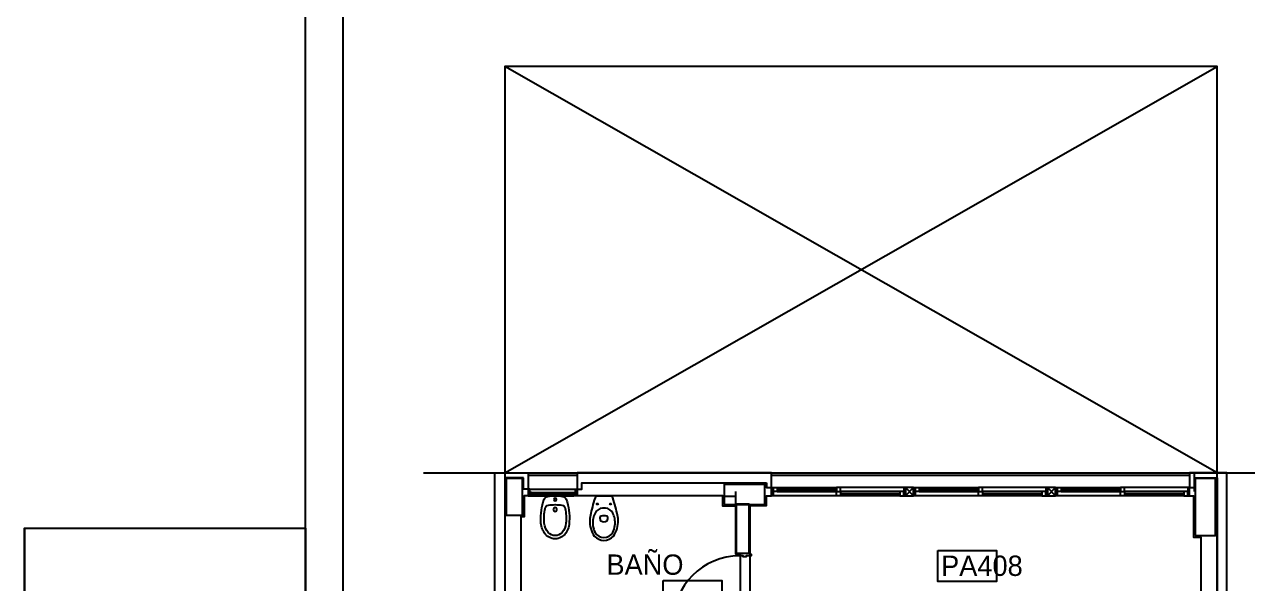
# Model space of a CAD drawing. Header units: millimetres. Extents: x 1473.7 to 1568.7, y 1808.4 to 1881.8.
# Drawn here: x 1473.68 to 1488.71, y 1837.14 to 1844.02 of the extents above; entities that cross this region are included whole.
import ezdxf

# ---------------------------------------------------------------- set-up
doc = ezdxf.new("R2010")
doc.units = ezdxf.units.MM
doc.layers.get('0').update_dxf_attribs({"linetype": 'CONTINUOUS'})
for name, color, linetype in [('0-EQUIPA FIJO', 9, 'CONTINUOUS'), ('0000-TEXTO', 7, 'CONTINUOUS'), ('03', 3, 'CONTINUOUS'), ('10-CARP-HOJA-PUER', 4, 'CONTINUOUS'), ('10-CARP-MARC', 2, 'CONTINUOUS'), ('10-CARP-SLIA', 14, 'CONTINUOUS'), ('AR - CARPINTERIA 1', 1, 'CONTINUOUS'), ('AR - LADRILLO VISTO', 3, 'CONTINUOUS'), ('AR - PROYECCION 1', 2, 'CONTINUOUS'), ('AR - REVOQUE', 8, 'CONTINUOUS'), ('AR - VISTA 1', 8, 'CONTINUOUS'), ('ES - LINEA OFICIAL', 6, 'CONTINUOUS'), ('ES-COLUMNAS', 5, 'CONTINUOUS'), ('ES-TABIQUES', 5, 'CONTINUOUS'), ('MURO', 7, 'CONTINUOUS'), ('SANITARIO', 2, 'CONTINUOUS'), ('TEXTO', 7, 'CONTINUOUS')]:
    doc.layers.add(name, color=color, linetype=linetype)

# ---------------------------------------------------------------- blocks, each defined once
blk = doc.blocks.new('Puerta 86')
at = {"layer": '10-CARP-HOJA-PUER', "linetype": 'CONTINUOUS'}
blk.add_lwpolyline([(0.02, 0.13), (0.06, 0.13), (0.06, 0.95), (0.02, 0.95), (0.02, 0.13)], dxfattribs=at)
at = {"layer": '10-CARP-MARC', "linetype": 'CONTINUOUS'}
for points in [[(0, 0), (0, -0.01), (0.02, -0.01), (0.02, 0.05), (0.03, 0.05), (0.03, 0.09), (0.02, 0.09), (0.02, 0.13), (0, 0.13), (0, 0.12)], [(0.86, 0), (0.86, -0.01), (0.84, -0.01), (0.84, 0.05), (0.83, 0.05), (0.83, 0.09), (0.84, 0.09), (0.84, 0.13), (0.86, 0.13), (0.86, 0.12)]]:
    blk.add_lwpolyline(points, dxfattribs=at)
at = {"layer": '10-CARP-SLIA', "linetype": 'CONTINUOUS'}
for p, q in [((0, 0.12), (0.86, 0.12)), ((0, 0), (0.86, 0))]:
    blk.add_line(p, q, dxfattribs=at)
blk.add_arc((0.02, 0.13), 0.82, 0, 90, dxfattribs=at)
blk = doc.blocks.new('BIDE')
at = {"linetype": 'ByBlock'}
for centre, radius in [((0, 0.17), 0.023), ((0, 0.047), 0.0175)]:
    blk.add_circle(centre, radius, dxfattribs=at)
for centre, radius, start, end in [((0.077, 0.319), 0.251477, 145.459909, 180), ((0.077, 0.319), 0.210808, 140.334774, 174.7776), ((0, 0.372), 0.158, 34.540091, 145.459909), ((0, 0.372), 0.118, 43.723237, 136.276763), ((-0.077, 0.319), 0.210808, 5.2224, 39.665226), ((-0.077, 0.319), 0.251477, 0, 34.540091), ((0.524328, 0.278114), 0.7, 176.651499, 199.568694), ((0.524328, 0.278114), 0.66, 174.777598, 190.620298), ((-0.524328, 0.278114), 0.66, 349.379702, 5.222402), ((-0.524328, 0.278114), 0.7, 340.431306, 3.348501), ((-0.075223, 0.165691), 0.05, 190.620298, 261.347211), ((0.075223, 0.165691), 0.05, 278.652789, 349.379702), ((-0.083418, 0.062079), 0.055, 199.568694, 260.298203), ((0, 0.55), 0.55, 260.298203, 279.701797), ((0, 0.66), 0.55, 261.347211, 278.652789), ((0.083418, 0.062079), 0.055, 279.701797, 340.431306)]:
    blk.add_arc(centre, radius, start, end, dxfattribs=at)
blk = doc.blocks.new('A$C6D5C251B')
at = {"layer": '0-EQUIPA FIJO'}
for p, q in [((-0.048, -0.284544), (-0.048, -0.264461)), ((0.048, -0.284544), (0.048, -0.264461))]:
    blk.add_line(p, q, dxfattribs=at)
blk.add_lwpolyline([(-0.100377, 0), (0.100377, 0)], dxfattribs=at)
for centre in [(-0.08, -0.101544), (0.08, -0.101544)]:
    blk.add_circle(centre, 0.0075, dxfattribs=at)
for centre, radius, start, end in [((1.85544, -0.676584), 2.069537, 160.917752, 167.241537), ((-1.85544, -0.676584), 2.069537, 12.758463, 19.082248), ((0.423248, -0.347267), 0.6, 167.709334, 175.620596), ((0.148603, -0.32922), 0.28562, 169.881155, 205.26009), ((0.112303, -0.329392), 0.25, 152.597323, 168.380483), ((-0.007, -0.267544), 0.115618, 96.241913, 152.597323), ((-0.033, -0.264461), 0.015, 96.649163, 180), ((-0.018, -0.284544), 0.03, 180, 233.130102), ((0, -0.547544), 0.3, 83.350837, 96.649163), ((0, -0.331544), 0.18, 83.758086, 96.241914), ((0.007, -0.267544), 0.115618, 27.402677, 83.758087), ((0.033, -0.264461), 0.015, 0, 83.350837), ((0.018, -0.284544), 0.03, 306.869898, 0), ((-0.112303, -0.329392), 0.25, 11.619517, 27.402677), ((-0.148603, -0.32922), 0.28562, 334.73991, 10.118845), ((-0.423248, -0.347267), 0.6, 4.379404, 12.290666), ((0.15053, -0.313666), 0.325759, 177.85088, 214.454009), ((0, -0.39), 0.125573, 209.116146, 330.883854), ((0, -0.260544), 0.06, 233.130102, 306.869898), ((-0.15053, -0.313666), 0.325759, 325.545991, 2.14912), ((0, -0.39), 0.16, 222.436229, 317.563771)]:
    blk.add_arc(centre, radius, start, end, dxfattribs=at)

msp = doc.modelspace()

# ---------------------------------------------------------------- linework, layer by layer
at = {"layer": '03', "color": 2, "linetype": 'CONTINUOUS'}
msp.add_lwpolyline([(1477.133929, 1808.357745), (1473.676399, 1808.357745), (1473.676399, 1837.817745), (1477.133929, 1837.817745)], close=True, dxfattribs=at)
at = {"layer": 'AR - CARPINTERIA 1', "linetype": 'CONTINUOUS'}
for points in [[(1479.871218, 1838.218838), (1479.891218, 1838.218838), (1479.891218, 1838.298838), (1479.871218, 1838.298838)], [(1480.471218, 1838.218838), (1480.451218, 1838.218838), (1480.451218, 1838.298838), (1480.471218, 1838.298838)], [(1482.861218, 1838.318838), (1482.881218, 1838.318838), (1482.881218, 1838.218838), (1482.861218, 1838.218838)], [(1482.881218, 1838.318838), (1482.931218, 1838.318838), (1482.931218, 1838.268838), (1482.881218, 1838.268838)], [(1483.709551, 1838.318838), (1483.659551, 1838.318838), (1483.659551, 1838.268838), (1483.709551, 1838.268838)], [(1484.507884, 1838.318837), (1484.487884, 1838.318837), (1484.487884, 1838.218837), (1484.507884, 1838.218837)], [(1484.507884, 1838.218837), (1484.607884, 1838.218837), (1484.607884, 1838.318837), (1484.507884, 1838.318837)], [(1484.607884, 1838.318838), (1484.627884, 1838.318838), (1484.627884, 1838.218838), (1484.607884, 1838.218838)], [(1484.627884, 1838.318838), (1484.677884, 1838.318838), (1484.677884, 1838.268838), (1484.627884, 1838.268838)], [(1485.456217, 1838.318838), (1485.406217, 1838.318838), (1485.406217, 1838.268838), (1485.456217, 1838.268838)], [(1486.25455, 1838.318837), (1486.23455, 1838.318837), (1486.23455, 1838.218837), (1486.25455, 1838.218837)], [(1486.25455, 1838.218837), (1486.35455, 1838.218837), (1486.35455, 1838.318837), (1486.25455, 1838.318837)], [(1486.35455, 1838.318838), (1486.37455, 1838.318838), (1486.37455, 1838.218838), (1486.35455, 1838.218838)], [(1486.37455, 1838.318838), (1486.42455, 1838.318838), (1486.42455, 1838.268838), (1486.37455, 1838.268838)], [(1487.202884, 1838.318838), (1487.152884, 1838.318838), (1487.152884, 1838.268838), (1487.202884, 1838.268838)], [(1488.001217, 1838.318837), (1487.981217, 1838.318837), (1487.981217, 1838.218837), (1488.001217, 1838.218837)], [(1479.891218, 1838.218838), (1479.911218, 1838.218838), (1479.911218, 1838.258838), (1479.891218, 1838.258838)], [(1480.451218, 1838.218838), (1480.431218, 1838.218838), (1480.431218, 1838.258838), (1480.451218, 1838.258838)], [(1483.659551, 1838.268838), (1483.709551, 1838.268838), (1483.709551, 1838.218838), (1483.659551, 1838.218838)], [(1484.487884, 1838.268837), (1484.437884, 1838.268837), (1484.437884, 1838.218837), (1484.487884, 1838.218837)], [(1485.406217, 1838.268838), (1485.456217, 1838.268838), (1485.456217, 1838.218838), (1485.406217, 1838.218838)], [(1486.23455, 1838.268837), (1486.18455, 1838.268837), (1486.18455, 1838.218837), (1486.23455, 1838.218837)], [(1487.152884, 1838.268838), (1487.202884, 1838.268838), (1487.202884, 1838.218838), (1487.152884, 1838.218838)], [(1487.981217, 1838.268837), (1487.931217, 1838.268837), (1487.931217, 1838.218837), (1487.981217, 1838.218837)]]:
    msp.add_lwpolyline(points, close=True, dxfattribs=at)
for points in [[(1479.891218, 1838.298838), (1480.451218, 1838.298838)], [(1482.931218, 1838.318838), (1483.659551, 1838.318838)], [(1482.931218, 1838.293838), (1483.659551, 1838.293838)], [(1484.487884, 1838.318837), (1483.709551, 1838.318838)], [(1484.607884, 1838.218837), (1484.507884, 1838.318837)], [(1484.507884, 1838.218837), (1484.607884, 1838.318837)], [(1484.677884, 1838.318838), (1485.406217, 1838.318838)], [(1484.677884, 1838.293838), (1485.406217, 1838.293838)], [(1486.23455, 1838.318837), (1485.456217, 1838.318838)], [(1486.35455, 1838.218837), (1486.25455, 1838.318837)], [(1486.25455, 1838.218837), (1486.35455, 1838.318837)], [(1486.42455, 1838.318838), (1487.152884, 1838.318838)], [(1486.42455, 1838.293838), (1487.152884, 1838.293838)], [(1487.981217, 1838.318837), (1487.202884, 1838.318838)], [(1479.911218, 1838.258838), (1480.431218, 1838.258838)], [(1479.911218, 1838.238838), (1480.431218, 1838.238838)], [(1479.911218, 1838.218838), (1480.431218, 1838.218838)], [(1483.659551, 1838.218838), (1482.881218, 1838.218838)], [(1482.931218, 1838.268838), (1483.659551, 1838.268838)], [(1484.437884, 1838.268837), (1483.709551, 1838.268838)], [(1484.437884, 1838.243837), (1483.709551, 1838.243838)], [(1484.437884, 1838.218837), (1483.709551, 1838.218838)], [(1485.406217, 1838.218838), (1484.627884, 1838.218838)], [(1484.677884, 1838.268838), (1485.406217, 1838.268838)], [(1486.18455, 1838.268837), (1485.456217, 1838.268838)], [(1486.18455, 1838.243837), (1485.456217, 1838.243838)], [(1486.18455, 1838.218837), (1485.456217, 1838.218838)], [(1487.152884, 1838.218838), (1486.37455, 1838.218838)], [(1486.42455, 1838.268838), (1487.152884, 1838.268838)], [(1487.931217, 1838.268837), (1487.202884, 1838.268838)], [(1487.931217, 1838.243837), (1487.202884, 1838.243838)], [(1487.931217, 1838.218837), (1487.202884, 1838.218838)]]:
    msp.add_lwpolyline(points, dxfattribs=at)
at = {"layer": 'AR - LADRILLO VISTO', "linetype": 'CONTINUOUS'}
for points in [[(1479.811218, 1838.438838), (1479.581218, 1838.438838), (1479.581218, 1812.228837), (1479.581218, 1812.228837), (1479.581218, 1812.228837), (1479.461218, 1812.228837), (1479.461218, 1838.498838), (1479.871218, 1838.498838), (1479.871218, 1838.298838), (1479.811218, 1838.298838), (1479.811218, 1838.438838)], [(1482.801218, 1838.378838), (1482.801218, 1838.318838), (1482.861218, 1838.318838), (1482.861218, 1838.498838), (1480.471218, 1838.498838), (1480.471218, 1838.298838), (1480.531218, 1838.298838), (1480.531218, 1838.378838), (1482.801218, 1838.378838)], [(1488.341218, 1838.438838), (1488.341218, 1812.228837), (1488.341218, 1812.228837), (1488.341218, 1812.228837), (1488.461218, 1812.228837), (1488.461218, 1838.498838), (1488.001218, 1838.498838), (1488.001218, 1838.318836), (1488.061218, 1838.318836), (1488.061218, 1838.438838), (1488.341218, 1838.438838)]]:
    msp.add_lwpolyline(points, dxfattribs=at)
at = {"layer": 'AR - PROYECCION 1'}
for points in [[(1479.581218, 1838.498837), (1488.341218, 1843.498837)], [(1488.341218, 1838.498837), (1479.581218, 1843.498837)]]:
    msp.add_lwpolyline(points, dxfattribs=at)
at = {"layer": 'AR - REVOQUE', "linetype": 'CONTINUOUS'}
for points in [[(1488.061218, 1838.268838), (1488.061218, 1838.498838), (1488.361218, 1838.498838)], [(1479.891218, 1838.218838), (1479.821218, 1838.218838), (1479.821218, 1837.958838), (1479.781218, 1837.958838), (1479.781218, 1836.548745)], [(1482.421217, 1838.088838), (1482.261218, 1838.088838), (1482.261218, 1838.218838), (1480.471218, 1838.218838)], [(1482.421217, 1838.208838), (1482.281218, 1838.208838)], [(1482.471218, 1837.497874), (1482.421218, 1837.497874), (1482.421217, 1838.268838)], [(1482.601218, 1837.497874), (1482.601218, 1838.098838), (1482.801218, 1838.098838), (1482.801218, 1838.218838), (1482.861218, 1838.218838)], [(1488.001217, 1838.218837), (1488.051218, 1838.218837), (1488.051218, 1837.708838), (1488.141218, 1837.708838), (1488.141218, 1834.168793), (1488.051218, 1834.168793), (1488.051218, 1833.728793), (1488.141218, 1833.728793), (1488.141218, 1829.953745), (1488.051218, 1829.953745), (1488.051218, 1829.513745), (1488.141218, 1829.513745), (1488.141218, 1826.303771), (1488.051218, 1826.303771), (1488.051218, 1825.913771), (1488.141218, 1825.913771), (1488.141218, 1821.716385)]]:
    msp.add_lwpolyline(points, dxfattribs=at)
at = {"layer": 'AR - VISTA 1', "linetype": 'CONTINUOUS'}
for points in [[(1480.471218, 1838.468838), (1479.871218, 1838.468838)], [(1488.001218, 1838.468838), (1482.861218, 1838.468838)]]:
    msp.add_lwpolyline(points, dxfattribs=at)
msp.add_lwpolyline([(1488.041218, 1838.468838), (1488.041218, 1838.468838)], close=True, dxfattribs=at)
at = {"layer": 'ES - LINEA OFICIAL'}
for points in [[(1488.341218, 1812.168838), (1488.341218, 1843.498838), (1479.581218, 1843.498838), (1479.581218, 1812.168838), (1488.341218, 1812.168838)], [(1478.581218, 1838.498838), (1489.341218, 1838.498838)]]:
    msp.add_lwpolyline(points, dxfattribs=at)
at = {"layer": 'ES-COLUMNAS', "linetype": 'CONTINUOUS'}
for points in [[(1479.601218, 1837.978838), (1479.801218, 1837.978838), (1479.801218, 1838.428838), (1479.601218, 1838.428838)], [(1482.281218, 1838.108838), (1482.781218, 1838.108838), (1482.781218, 1838.358838), (1482.281218, 1838.358838)], [(1488.071218, 1837.728838), (1488.321218, 1837.728838), (1488.321218, 1838.428838), (1488.071218, 1838.428838)]]:
    msp.add_lwpolyline(points, close=True, dxfattribs=at)
at = {"layer": 'ES-TABIQUES', "linetype": 'CONTINUOUS'}
msp.add_lwpolyline([(1482.431218, 1837.508745), (1482.431218, 1838.118838), (1482.581218, 1838.118838), (1482.581218, 1837.508745), (1482.581218, 1837.508745), (1482.581218, 1837.508745), (1482.431218, 1837.508745)], dxfattribs=at)
at = {"layer": 'MURO', "linetype": 'CONTINUOUS'}
for p, q in [((1477.133929, 1808.357745), (1477.133929, 1881.752855)), ((1477.593929, 1808.357745), (1477.593929, 1881.292855)), ((1473.676399, 1837.817745), (1473.676399, 1808.357745))]:
    msp.add_line(p, q, dxfattribs=at)
at = {"layer": 'TEXTO'}
for points in [[(1484.906338, 1837.546512), (1485.628486, 1837.546512), (1485.628486, 1837.162104), (1484.906338, 1837.162104)], [(1481.529067, 1837.174872), (1482.251214, 1837.174872), (1482.251214, 1836.790464), (1481.529067, 1836.790464)]]:
    msp.add_lwpolyline(points, close=True, dxfattribs=at)

# ---------------------------------------------------------------- block references
at = {"layer": 'AR - CARPINTERIA 1', "linetype": 'CONTINUOUS', "rotation": 90}
msp.add_blockref('Puerta 86', (1482.601218, 1836.637874), dxfattribs=at)
at = {"layer": 'SANITARIO', "xscale": -1, "rotation": 180}
msp.add_blockref('BIDE', (1480.201218, 1838.218838), dxfattribs=at)
at = {"layer": 'SANITARIO'}
msp.add_blockref('A$C6D5C251B', (1480.801218, 1838.218838), dxfattribs=at)

# ---------------------------------------------------------------- texts
at = {"layer": '0000-TEXTO', "insert": (1480.832053, 1837.496002), "char_height": 0.25, "width": 0.833333, "attachment_point": 1}
msp.add_mtext('BAÑO', dxfattribs=at)
at = {"layer": 'TEXTO'}
msp.add_text('PA408', height=0.25, dxfattribs=at).set_placement((1484.946752, 1837.231986))

doc.saveas('drawing.dxf')
